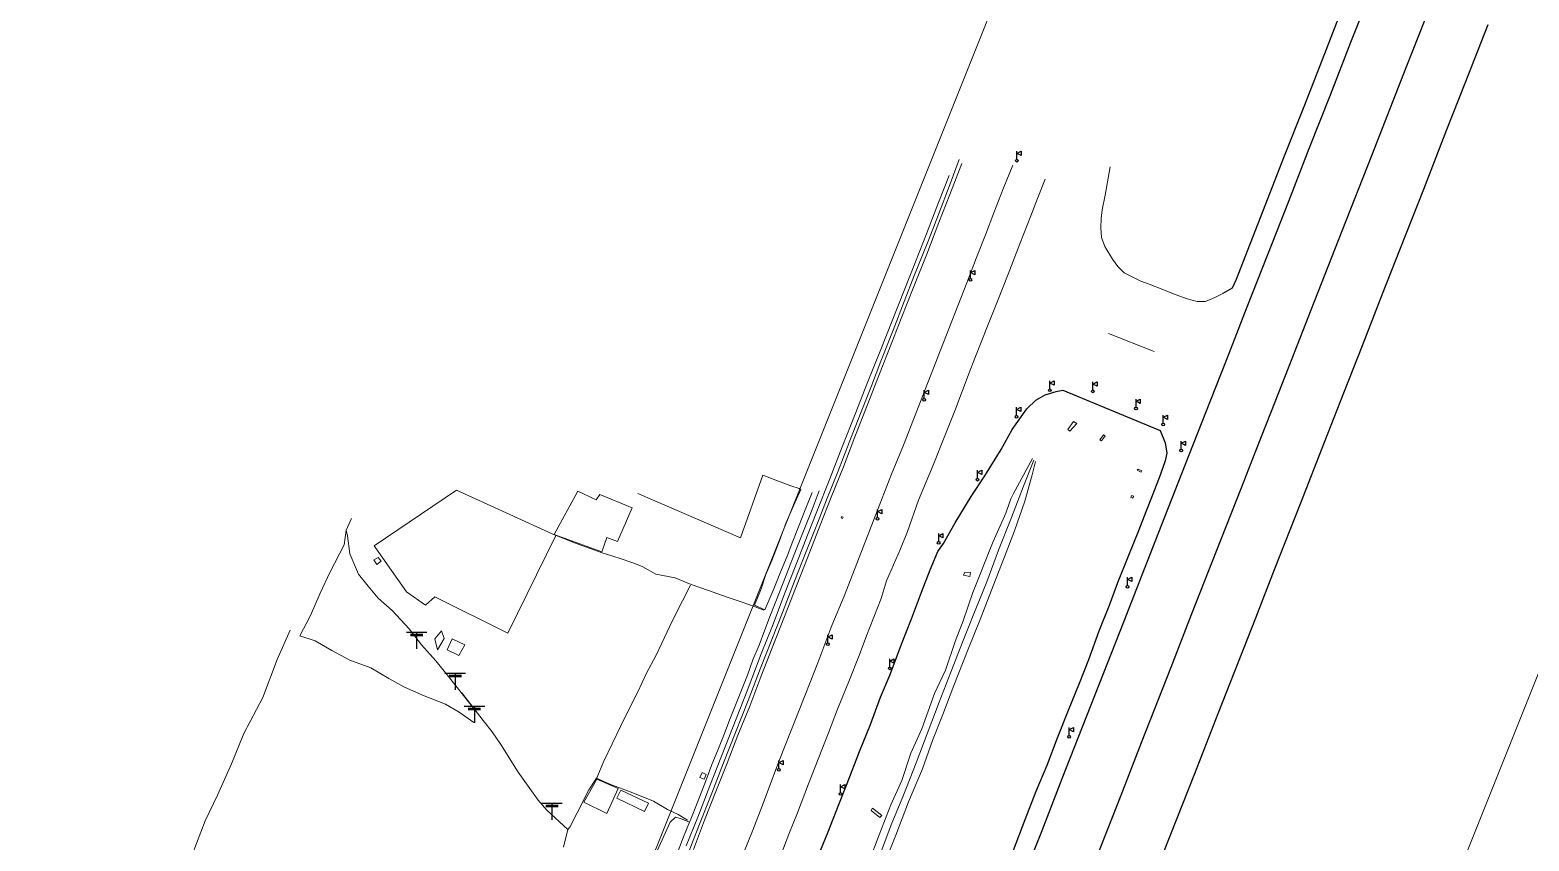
# Model space of a CAD drawing. Header units: metres. Extents: x 625987 to 635197, y 3048449 to 3066446.
# Drawn here: x 633721 to 634278, y 3064582 to 3064883 of the extents above; entities that cross this region are included whole.
import ezdxf

# ---------------------------------------------------------------- set-up
doc = ezdxf.new("R2010")
doc.units = ezdxf.units.M
for name, color, linetype in [('BUILDING', 10, 'Continuous'), ('Drain', 5, 'Continuous'), ('FENCE', 35, 'Continuous'), ('OIL Tank', 152, 'Continuous'), ('ROAD', 4, 'Continuous'), ('RUNWAY CENTER', 250, 'Continuous'), ('RUNWAY_EDGE', 6, 'Continuous'), ('SHOULDER', 140, 'Continuous'), ('SLAB', 251, 'Continuous'), ('TAXIWAY', 140, 'Continuous'), ('TAXIWAY CENTERLINE', 2, 'Continuous'), ('Tower', 10, 'Continuous'), ('Triangle', 11, 'Continuous')]:
    doc.layers.add(name, color=color, linetype=linetype)
doc.layers.add('C-CLER-AERO', color=253, linetype='Continuous', lineweight=5)
doc.styles.add('ADPI R', font='swiss.ttf')
doc.linetypes.add('OLS', pattern='A,4,-2,4,-2,["OLS",ADPI R,S=1.2,R=0,X=-1.7,Y=-0.5],-2,4,-2,4,-2', length=26)

# ---------------------------------------------------------------- blocks, each defined once
blk = doc.blocks.new('testla$0$ElectricPole')
for p, q in [((-3.82, 6.18), (3.82, 6.18)), ((0, 6.18), (0, 0)), ((-2.29, 5.43), (2.29, 5.43)), ((-2.29, 4.99), (2.29, 4.99))]:
    blk.add_line(p, q)
blk = doc.blocks.new('gc019')
for p, q in [((0, 0.5), (0, 3.5)), ((0, 2.7), (1.6, 3.5)), ((1.6, 1.9), (0, 2.7)), ((1.6, 3.5), (1.6, 1.9))]:
    blk.add_line(p, q)
blk.add_circle((0, 0), 0.5)

msp = doc.modelspace()

# ---------------------------------------------------------------- linework, layer by layer
at = {"layer": 'BUILDING', "color": 7, "lineweight": 18}
msp.add_line((633940.71, 3064601.21, 1320.03), (633939.26, 3064598.15, 1319.96), dxfattribs=at)
for points in [[(633850.61, 3064687.52, 1317.59), (633849.08, 3064686.64, 1317.58), (633850.1, 3064684.86, 1317.46), (633851.71, 3064686.13, 1317.58)], [(633931.8, 3064605.27, 1320.02), (633939.79, 3064601.73, 1319.77), (633935.55, 3064592.47, 1319.87), (633927.06, 3064596.75, 1319.87)], [(633940.71, 3064601.21, 1320.03), (633951, 3064596.35, 1320.17), (633949.55, 3064593.28, 1320.11), (633939.26, 3064598.15, 1319.96)]]:
    msp.add_polyline3d(points, close=True, dxfattribs=at)
msp.add_polyline3d([(633871.72, 3064657.31, 1317.43), (633874.12, 3064660.31, 1317.43), (633875.11, 3064657.45, 1317.52), (633872.7, 3064653.26, 1316.81), (633871.72, 3064657.31, 1317.43)], dxfattribs=at)
at = {"layer": 'C-CLER-AERO', "linetype": 'OLS', "ltscale": 20}
for p, q in [((633431.96, 3063274.68), (634700.23, 3066445.9)), ((634960.21, 3066341.93), (633692.48, 3063172.05))]:
    msp.add_line(p, q, dxfattribs=at)
at = {"layer": 'Drain', "color": 7, "lineweight": 18}
for points in [[(634066.38, 3064835.17, 1329.86), (634063.07, 3064826.17, 1329.76), (634058.66, 3064814.77, 1329.63), (634054.79, 3064804.91, 1329.51), (634049.79, 3064792.4, 1329.37), (634045.96, 3064782.53, 1329.25), (634041.85, 3064771.88, 1329.12), (634037.22, 3064760.39, 1328.99), (634033.77, 3064751.25, 1328.88), (634029.94, 3064741.6, 1328.77), (634025.5, 3064730.2, 1328.64), (634021.27, 3064719.37, 1328.51), (634017.31, 3064709.53, 1328.39), (634013.73, 3064700.26, 1328.28), (634009.51, 3064689.8, 1328.16), (634005.25, 3064678.78, 1328.03), (634000.77, 3064667.09, 1327.89), (633996.79, 3064657.08, 1327.78), (633992.6, 3064646.42, 1327.65), (633987.96, 3064634.5, 1327.51), (633983.32, 3064622.6, 1327.37), (633978.9, 3064611.29, 1327.23), (633974.52, 3064600.1, 1326.75), (633969.75, 3064587.88, 1326.62), (633965.46, 3064577.04, 1326.51)], [(633967.68, 3064579.14, 1326.64), (633971.79, 3064590.02, 1326.78), (633976.02, 3064600.69, 1327.07), (633980.23, 3064611.2, 1327.19), (633984.22, 3064621.62, 1327.3), (633988.62, 3064632.3, 1327.43), (633992.75, 3064643.21, 1327.56), (633997.21, 3064654.6, 1327.69), (634001.52, 3064665.63, 1327.82), (634005.93, 3064677.02, 1327.95), (634010.33, 3064688.06, 1328.26), (634014.78, 3064699.47, 1328.4), (634018.83, 3064709.88, 1328.53), (634023.38, 3064721.2, 1328.66), (634027.63, 3064732.26, 1328.81), (634032.2, 3064743.88, 1328.93), (634036.82, 3064755.66, 1329.08), (634041.32, 3064767.35, 1329.23), (634044.86, 3064776.26, 1329.34), (634049.56, 3064788.15, 1329.46), (634054.32, 3064800.1, 1329.61), (634058.78, 3064811.81, 1329.75), (634062.84, 3064822.18, 1329.88), (634067.3, 3064833.77, 1330.01)], [(633965.03, 3064580.52, 1326.69), (633969.36, 3064591.2, 1326.86), (633973.76, 3064602.73, 1327.11), (633978.06, 3064613.76, 1327.19), (633982.4, 3064624.86, 1327.39), (633987.68, 3064638.07, 1327.55), (633992.9, 3064651.8, 1327.71), (633997.24, 3064662.83, 1327.84), (634001.56, 3064674, 1327.97), (634005.67, 3064684.64, 1328.23), (634010.31, 3064696.43, 1328.34), (634013.55, 3064704.6, 1328.44), (634018.38, 3064716.77, 1328.74), (634022.86, 3064728.57, 1328.93), (634027.79, 3064740.77, 1329.08), (634032.37, 3064752.45, 1329.23), (634037.32, 3064764.7, 1329.38), (634041.52, 3064775.33, 1329.51), (634046, 3064786.66, 1329.65), (634050.09, 3064797.22, 1329.77), (634054.26, 3064807.67, 1330), (634058.72, 3064819.32, 1330.16), (634062.66, 3064829.25, 1330.28)], [(634013.67, 3064523.86, 1325.72), (634016.7, 3064533.61, 1326.11), (634021.11, 3064543.69, 1326.26), (634025.21, 3064555.41, 1326.55), (634028.66, 3064563.75, 1326.62), (634032.81, 3064574.46, 1326.81), (634036.69, 3064584.64, 1327), (634040.97, 3064595.75, 1327.1), (634045.1, 3064604.71, 1327.19), (634048.45, 3064614.91, 1327.28), (634052.48, 3064623.95, 1327.48), (634057.24, 3064637.1, 1327.71), (634061.33, 3064645.74, 1327.81), (634064.82, 3064656.32, 1328.05), (634067.88, 3064664.03, 1328.13), (634071.43, 3064674.47, 1328.25), (634079.01, 3064693.46, 1328.59), (634079.01, 3064693.46, 1328.59), (634079.01, 3064693.46, 1328.59), (634083.68, 3064703.93, 1328.79), (634085.57, 3064709.35, 1328.85), (634086.42, 3064711, 1328.75), (634093.57, 3064724.27, 1328.45)], [(634094.65, 3064723.14, 1328.43), (634093.45, 3064718.25, 1328.58), (634090.76, 3064708.47, 1328.88), (634086.93, 3064697.4, 1328.73), (634083.17, 3064687.72, 1328.62), (634079.01, 3064676.95, 1328.5), (634074.15, 3064664.54, 1328.37), (634069.75, 3064653.44, 1328.25), (634064.4, 3064639.96, 1328.1), (634060.28, 3064629.19, 1327.99), (634056.49, 3064619.62, 1327.88), (634052.69, 3064609.11, 1327.37), (634047.56, 3064596.83, 1327.25), (634042.9, 3064584.51, 1327.13), (634038.99, 3064574.9, 1327.04), (634035.05, 3064564.85, 1326.95), (634031.48, 3064555.36, 1326.86), (634026.84, 3064545.02, 1326.29), (634022.02, 3064531.71, 1326.19), (634019.42, 3064525.73, 1325.87)], [(634094.11, 3064723.59, 1328.47), (634090.24, 3064714.02, 1328.38), (634085.73, 3064702.32, 1328.26), (634080.93, 3064690.23, 1328.15), (634076.58, 3064678.54, 1328.04), (634072.49, 3064668.52, 1327.73), (634067.84, 3064656.71, 1327.62), (634063.3, 3064645.01, 1327.26), (634058.92, 3064633.79, 1327.17), (634054.8, 3064623.06, 1327.08), (634050.38, 3064611.29, 1326.99), (634045.67, 3064599.32, 1326.89), (634041.12, 3064588.33, 1326.8), (634037.31, 3064578.05, 1326.47)]]:
    msp.add_polyline3d(points, dxfattribs=at)
at = {"layer": 'FENCE', "color": 7, "lineweight": 18}
for points in [[(634011.74, 3064711.6, 1328.56), (634009.44, 3064705.78, 1328.51), (634006.71, 3064698.93, 1328.38), (634004.64, 3064693.62, 1328.37), (634002.52, 3064688.06, 1328.26), (634000.28, 3064682.69, 1328.23), (633997.52, 3064675.83, 1328.08), (633994.15, 3064668.09, 1327.91), (633990.39, 3064669.8, 1326.03), (633992.85, 3064675.9, 1326.19), (633994.61, 3064681.18, 1326.08), (633996.79, 3064686.37, 1326.23), (633999.36, 3064693.1, 1326.29), (634002.12, 3064700.48, 1326.15), (634004.8, 3064706.72, 1327.35), (634007.54, 3064712.81, 1326.5), (634006.95, 3064713.1, 1326.31), (634003.9, 3064714.07, 1325.64), (633998.9, 3064715.95, 1324.82), (633993.51, 3064718.1, 1324.69)], [(633966.74, 3064590.38, 1327), (633969.12, 3064596.39, 1327.06), (633972.29, 3064604.64, 1327.32), (633974.58, 3064610.69, 1327.43), (633976.79, 3064615.98, 1327.32), (633978.97, 3064621.57, 1327.43), (633981.14, 3064627.11, 1327.46), (633983.34, 3064632.73, 1327.55), (633985.51, 3064638.34, 1327.66), (633987.71, 3064643.9, 1327.75), (633989.8, 3064649.58, 1327.75), (633992.06, 3064655.01, 1327.92), (633994.23, 3064660.69, 1327.96), (633996.31, 3064666.22, 1328.12), (633998.56, 3064671.76, 1328.14), (634000.75, 3064677.48, 1328.28), (634003, 3064683.15, 1328.41), (634005.04, 3064688.64, 1328.56), (634007.37, 3064694.15, 1328.46), (634009.51, 3064699.77, 1328.49), (634011.77, 3064705.35, 1328.65), (634014.44, 3064712.29, 1328.7)], [(633840.72, 3064701.98, 1317.37), (633838.81, 3064697.71, 1317.08), (633839.26, 3064695.51, 1316.53), (633840.13, 3064688.93, 1317), (633843.31, 3064681.35, 1317.39), (633846.94, 3064676.9, 1317.47), (633850.6, 3064672.44, 1317.25), (633855.84, 3064667.89, 1317.55), (633862.2, 3064661.1, 1317.78), (633866.69, 3064655.1, 1316.69), (633872.01, 3064649.13, 1316.61), (633876.81, 3064643.37, 1316.62), (633886.03, 3064631.66, 1317.23), (633881.75, 3064637.26, 1316.79), (633889.6, 3064627.06, 1317.41), (633893, 3064622.76, 1317.35), (633896.22, 3064618.15, 1317.66), (633902.64, 3064607.85, 1318.05), (633910.08, 3064597.44, 1318.54), (633913.21, 3064593.76, 1318.7), (633921.04, 3064586.56, 1319.89), (633919.51, 3064580.05, 1319.66)], [(633886.17, 3064626.33, 1317.53), (633880.65, 3064630.09, 1317.69), (633875.67, 3064633.1, 1317.1), (633867.09, 3064636.46, 1317.7), (633860.13, 3064639.53, 1317.59), (633854.61, 3064642.63, 1317.46), (633847.91, 3064646.59, 1317.12), (633840.11, 3064649.4, 1316.53), (633833.4, 3064652.97, 1316.71), (633827.3, 3064656.59, 1317.12), (633821.58, 3064658.49, 1316.34), (633825.52, 3064666, 1315.93), (633829.08, 3064674.29, 1315.9), (633832.72, 3064681.94, 1317.01), (633837.96, 3064692.27, 1317.14), (633838.81, 3064697.71, 1317.08)], [(633993.84, 3064667.94, 1327.6), (633990.66, 3064669.25, 1326.06), (633988.32, 3064670.05, 1325.21), (633985.36, 3064671.05, 1324.2), (633980.25, 3064672.74, 1323.51), (633973.29, 3064675.26, 1323.24), (633966.9, 3064677.44, 1322.9), (633960.97, 3064680.03, 1322.73), (633953.71, 3064681.29, 1322.21), (633948.86, 3064684.06, 1321.97), (633945.51, 3064685.4, 1321.36), (633940.43, 3064687.17, 1321.6), (633933.44, 3064689.35, 1321.58), (633929.36, 3064690.9, 1320.53), (633924.56, 3064692.64, 1320.26), (633921.11, 3064693.98, 1319.97), (633915.5, 3064696.15, 1320.21)], [(633966.61, 3064677.21, 1323.01), (633963.63, 3064671.47, 1322.81), (633959.96, 3064664.18, 1322.65), (633956.94, 3064657.77, 1322.58), (633953.82, 3064651.29, 1321.95), (633950.31, 3064644.54, 1321.59), (633947.07, 3064637.68, 1321.45), (633944.09, 3064631.87, 1321.54), (633940.62, 3064624.8, 1321.3), (633937.47, 3064618.38, 1321.36), (633934.39, 3064611.98, 1321.39), (633931.78, 3064605.8, 1321.07), (633931.71, 3064605.6, 1321.08), (633936.67, 3064603.44, 1321.59), (633945.24, 3064600.12, 1321.71), (633952.9, 3064597.12, 1321.75), (633958.05, 3064593.94, 1323.65), (633961.97, 3064592.1, 1325.77), (633965.46, 3064589.99, 1326.86)], [(633931.71, 3064605.6, 1321.08), (633928.85, 3064601.27, 1320.62), (633924.53, 3064592.8, 1320.31), (633921.86, 3064587.44, 1319.84), (633921.04, 3064586.56, 1319.89)], [(633953.08, 3064576.21, 1323.88), (633959.06, 3064589.35, 1324.8), (633961, 3064591.09, 1325.51), (633962.92, 3064590.6, 1326.48), (633966.18, 3064589.33, 1326.81), (633964.04, 3064583.81, 1326.9), (633961.25, 3064576.71, 1326.76)], [(633966.74, 3064590.38, 1327), (633966.18, 3064589.33, 1326.81)]]:
    msp.add_polyline3d(points, dxfattribs=at)
at = {"layer": 'OIL Tank', "color": 7, "lineweight": 18}
for points in [[(633993.48, 3064718.12, 1324.66), (633985.19, 3064694.81, 1323.55), (633947.1, 3064711.32, 1322.06)], [(633916.55, 3064695.66, 1318.12), (633879.7, 3064712.45, 1318.12), (633849.11, 3064691.89, 1317.43), (633861.12, 3064674.72, 1317.76), (633868.19, 3064669.87, 1317.66), (633871.67, 3064672.9, 1317.79), (633871.67, 3064672.9, 1317.79), (633871.67, 3064672.9, 1317.79), (633898.82, 3064659.41, 1318.12), (633916.55, 3064695.66, 1320.06)]]:
    msp.add_polyline3d(points, dxfattribs=at)
at = {"layer": 'ROAD', "color": 7, "lineweight": 18}
msp.add_polyline3d([(633785.12, 3064528.53, 1313.7), (633781.03, 3064539.31, 1313.97), (633777.94, 3064556.79, 1314.56), (633779.91, 3064572.94, 1315.06), (633786.43, 3064589.75, 1315.63), (633790.98, 3064599.29, 1315.86), (633796.24, 3064610.97, 1315.96), (633800.79, 3064622.14, 1315.94), (633807.85, 3064635.6, 1315.94), (633813.09, 3064649.63, 1315.92), (633817.94, 3064660.6, 1315.85)], dxfattribs=at)
at = {"layer": 'RUNWAY CENTER'}
msp.add_polyline3d([(634241.56, 3064892.94, 1333.13), (634232.2, 3064869.22, 1332.87), (634219.4, 3064836.6, 1332.52), (634208.44, 3064808.64, 1332.18), (634200.77, 3064789.11, 1331.92), (634196.97, 3064779.35, 1331.8), (634189.84, 3064761.2, 1331.54), (634182.19, 3064741.66, 1331.26), (634176.44, 3064726.94, 1331.06), (634171.21, 3064713.68, 1330.87), (634163.55, 3064694.16, 1330.59), (634152.56, 3064666.21, 1330.16), (634144.95, 3064646.68, 1329.89), (634133.99, 3064618.74, 1329.47), (634126.33, 3064599.23, 1329.19), (634115.38, 3064571.21, 1328.79)], dxfattribs=at)
at = {"layer": 'RUNWAY_EDGE'}
for points in [[(634219.28, 3064897.93, 1332.74), (634211.71, 3064878.6, 1332.55), (634204.06, 3064859.11, 1332.33), (634196.2, 3064839.14, 1332.11), (634188.58, 3064819.59, 1331.88), (634180.83, 3064799.88, 1331.62), (634173.19, 3064780.37, 1331.34), (634165.46, 3064760.66, 1331.07), (634157.82, 3064741.25, 1330.79), (634150.25, 3064722.03, 1330.52), (634142.6, 3064702.49, 1330.24), (634135.01, 3064683.23, 1329.96), (634127.34, 3064663.56, 1329.63), (634119.78, 3064644.38, 1329.39), (634112.06, 3064624.59, 1329.09), (634104.51, 3064605.33, 1328.81), (634097, 3064586.07, 1328.52), (634089.41, 3064566.88, 1328.26)], [(634262.66, 3064885.17, 1332.8), (634254.17, 3064863.48, 1332.57), (634247.36, 3064846.23, 1332.37), (634238.73, 3064824.15, 1332.14), (634230.09, 3064802.14, 1331.89), (634223.44, 3064785.2, 1331.63), (634215.97, 3064766.13, 1331.39), (634209.12, 3064748.56, 1331.15), (634201.89, 3064730.15, 1330.88), (634193.09, 3064707.7, 1330.58), (634183.31, 3064682.89, 1330.2), (634176.34, 3064665.06, 1329.94), (634170.14, 3064649.29, 1329.71), (634162.4, 3064629.5, 1329.43), (634153.77, 3064607.24, 1328.96), (634147.18, 3064590.65, 1328.83), (634139.68, 3064571.56, 1328.58)]]:
    msp.add_polyline3d(points, dxfattribs=at)
at = {"layer": 'SHOULDER'}
for points in [[(634253.46, 3065005.41, 1333.68), (634253.69, 3065005.96, 1333.69), (634249.26, 3064995.03, 1333.59), (634243.9, 3064981.4, 1333.43), (634239.46, 3064970.06, 1333.34), (634232.09, 3064951.45, 1333.11), (634223.19, 3064928.66, 1332.86), (634211.83, 3064899.74, 1332.57), (634201.15, 3064872.27, 1332.27), (634194.28, 3064854.83, 1332.07), (634186.83, 3064835.8, 1331.86), (634179.19, 3064816.37, 1331.64), (634172.37, 3064799.03, 1331.41), (634169.19, 3064790.69, 1331.28), (634167.71, 3064787.52, 1331.24), (634164.32, 3064785.49, 1331.19)], [(634014.92, 3064578.83, 1327.12), (634017.71, 3064585.73, 1327.31), (634021.62, 3064595.8, 1327.41), (634024.78, 3064603.68, 1327.49), (634029.35, 3064615.47, 1327.73), (634033.38, 3064625.51, 1327.85), (634037.17, 3064635.64, 1327.99), (634040.71, 3064644.11, 1328.1), (634044.99, 3064655.33, 1328.22), (634048.61, 3064664.8, 1328.41), (634052.35, 3064674.69, 1328.54), (634055.6, 3064682.93, 1328.63), (634058.41, 3064689.7, 1328.83), (634060.55, 3064692.73, 1328.93), (634064.86, 3064700.34, 1329.04), (634070.8, 3064710.13, 1329.26), (634075.89, 3064717.85, 1329.36), (634082.01, 3064727.56, 1329.48), (634086.09, 3064735.03, 1329.58), (634091.43, 3064742.64, 1329.71), (634094.8, 3064745.89, 1329.77), (634098.28, 3064747.84, 1329.81), (634102.34, 3064749.09, 1329.85), (634104.87, 3064749.57, 1329.84), (634140.98, 3064734.65, 1330.48), (634142.85, 3064730.05, 1330.47), (634143.49, 3064726.28, 1330.4), (634142.89, 3064723.38, 1330.37), (634141.03, 3064718.04, 1330.29), (634138.27, 3064711.03, 1330.16), (634135.64, 3064704.42, 1330.06), (634132.97, 3064697.44, 1329.94), (634129.22, 3064688.27, 1329.79), (634125.15, 3064678.07, 1329.63), (634122.05, 3064669.71, 1329.6), (634118.25, 3064660.15, 1329.38), (634114.35, 3064649.56, 1329.26), (634110.89, 3064640.73, 1329.14), (634106.78, 3064630.75, 1329.01), (634102.7, 3064620.5, 1328.83), (634098.94, 3064610.33, 1328.68), (634094.86, 3064600.71, 1328.51), (634090.69, 3064590.18, 1328.41), (634086.42, 3064578.79, 1328.15)]]:
    msp.add_polyline3d(points, dxfattribs=at)
at = {"layer": 'SLAB', "color": 7, "lineweight": 18}
for points in [[(634110, 3064737.26, 1329.7), (634108.79, 3064737.99, 1329.7), (634106.71, 3064735.04, 1329.66), (634107.45, 3064734.36, 1329.62), (634110, 3064737.26, 1329.7)], [(634120.53, 3064732.68, 1329.82), (634119.97, 3064733.07, 1329.82), (634118.62, 3064731.19, 1329.79), (634119.22, 3064730.76, 1329.79), (634120.53, 3064732.68, 1329.82)], [(634132.48, 3064719.89, 1330.03), (634133.89, 3064719.24, 1330.04), (634134.14, 3064719.69, 1330.04), (634132.8, 3064720.31, 1330.04), (634132.48, 3064719.89, 1330.03)], [(634131.18, 3064710.32, 1330.29), (634130.76, 3064709.51, 1330.32), (634130.07, 3064709.75, 1330.32), (634130.38, 3064710.55, 1330.33), (634131.18, 3064710.32, 1330.29)], [(634022.68, 3064702.73, 1328.63), (634023.26, 3064702.47, 1328.61), (634023.04, 3064701.97, 1328.58), (634022.49, 3064702.2, 1328.6), (634022.68, 3064702.73, 1328.63)], [(634068.01, 3064680.9, 1328.4), (634070.37, 3064680.5, 1328.41), (634070.6, 3064681.93, 1328.42), (634068.45, 3064682.13, 1328.41), (634068.01, 3064680.9, 1328.4)], [(633970.11, 3064605.89, 1327.38), (633971.69, 3064605.22, 1327.7), (633972.41, 3064607.02, 1327.31), (633970.99, 3064607.69, 1327.52), (633970.11, 3064605.89, 1327.38)], [(634034.24, 3064594.55, 1327.18), (634037.59, 3064591.73, 1327.09), (634036.96, 3064591, 1327.08), (634033.63, 3064593.68, 1327.17), (634034.24, 3064594.55, 1327.18)]]:
    msp.add_polyline3d(points, dxfattribs=at)
msp.add_polyline3d([(633939.44, 3064693.46, 1322.03), (633935.56, 3064694.98, 1322.03), (633933.68, 3064689.56, 1321.74), (633915.96, 3064696.08, 1321.43), (633924.76, 3064712.08, 1321.75), (633931.57, 3064708.9, 1321.91), (633932.93, 3064710.93, 1321.85), (633944.95, 3064705.93, 1322.04)], close=True, dxfattribs=at)
at = {"layer": 'TAXIWAY', "color": 7, "lineweight": 18}
for points in [[(634086.29, 3064833.08, 1330.18), (634082.72, 3064824.28, 1330.43), (634079.25, 3064815.48, 1330.33), (634076.14, 3064807.3, 1330.22), (634072.8, 3064798.87, 1330.16)], [(634161.34, 3064784.07, 1331.12), (634157.79, 3064782.57, 1331.02), (634154.7, 3064782.48, 1330.99), (634150.98, 3064783.47, 1330.9), (634146.61, 3064785.14, 1330.87), (634141.94, 3064787, 1330.78), (634136.91, 3064788.92, 1330.71), (634133.85, 3064790.03, 1330.7), (634130.12, 3064791.89, 1330.53), (634127.6, 3064793.18, 1330.52), (634125.28, 3064795.53, 1330.56), (634123.27, 3064798.27, 1330.54), (634120.41, 3064802.92, 1330.51), (634119.23, 3064806.25, 1330.59), (634118.92, 3064809.88, 1330.59), (634119.14, 3064813.35, 1330.66), (634119.51, 3064816.54, 1330.72), (634120.61, 3064821.98, 1330.81), (634122.48, 3064832.45, 1330.91)], [(634072.8, 3064798.87, 1330.16), (634069.17, 3064789.51, 1330.16)], [(633984.7, 3064573.81, 1326.86), (633989.78, 3064586.34, 1327.01), (633993.71, 3064596.65, 1327.15), (633999.46, 3064611.78, 1327.33), (634009.09, 3064636.15, 1327.7), (634013.83, 3064648.43, 1328), (634019.13, 3064662.29, 1328.1), (634023.62, 3064673.2, 1328.27), (634028.33, 3064685.28, 1328.38), (634036.87, 3064707.25, 1328.77), (634041.25, 3064718.39, 1328.93), (634045.69, 3064729.21, 1329.44), (634059.41, 3064764.52, 1329.84), (634069.17, 3064789.51, 1330.16)], [(634161.34, 3064784.07, 1331.12), (634164.32, 3064785.49, 1331.19)]]:
    msp.add_polyline3d(points, dxfattribs=at)
at = {"layer": 'TAXIWAY CENTERLINE', "color": 7, "lineweight": 18}
for points in [[(633999.18, 3064574.46, 1327.14), (634003.09, 3064584.79, 1327.26), (634006.31, 3064592.71, 1327.52), (634010.38, 3064603.47, 1327.63), (634017.88, 3064622.49, 1327.85), (634021.18, 3064631.26, 1327.94), (634025.35, 3064641.55, 1328.1), (634029.23, 3064651.18, 1328.21), (634032, 3064658.46, 1328.31), (634037.45, 3064672.33, 1328.7), (634039.38, 3064678.84, 1328.41), (634044.58, 3064690.78, 1328.97), (634047.19, 3064697.13, 1329.08), (634051.31, 3064708.85, 1329.22), (634056.75, 3064721.74, 1329.69), (634061, 3064732.65, 1329.77), (634064.76, 3064741.98, 1329.94), (634070.13, 3064756.02, 1330.1), (634072.2, 3064761.5, 1330.26), (634076.86, 3064773.31, 1330.32), (634080.58, 3064782.69, 1330.49), (634084.53, 3064792.72, 1330.62), (634088.88, 3064803.88, 1330.74), (634092.97, 3064814.28, 1330.93), (634095.45, 3064820.69, 1330.98), (634098.29, 3064827.95, 1331.11)], [(634121.82, 3064770.59, 1330.31), (634138.73, 3064763.92, 1330.59)]]:
    msp.add_polyline3d(points, dxfattribs=at)
at = {"layer": 'Tower', "color": 7, "lineweight": 18}
msp.add_polyline3d([(633878.14, 3064657.34, 1317.05), (633882.85, 3064655.15, 1317.52), (633880.61, 3064651.12, 1317.2), (633876.3, 3064653.23, 1316.73), (633878.14, 3064657.34, 1317.05)], dxfattribs=at)

# ---------------------------------------------------------------- block references
at = {"color": 7, "lineweight": 18}
for p in [(633864.93, 3064653.61, 1316.5), (633879.26, 3064638.39, 1316.74), (633886.4, 3064626.16, 1317), (633915.12, 3064590.18, 1319.11)]:
    msp.add_blockref('testla$0$ElectricPole', p, dxfattribs=at)
at = {"layer": 'Triangle', "color": 7, "lineweight": 18}
for p in [(634087.79, 3064834.79, 1331.02), (634070.52, 3064790.53, 1330.38), (634100.06, 3064749.57, 1330.14), (634115.98, 3064749.19, 1330.33), (634053.39, 3064746.07, 1329.79), (634132.02, 3064742.8, 1330.51), (634087.7, 3064739.76, 1329.91), (634142.1, 3064736.85, 1330.75), (634148.79, 3064727.21, 1330.75), (634148.82, 3064727.25, 1330.77), (634073.18, 3064716.39, 1329.52), (634036.01, 3064701.88, 1328.96), (634058.75, 3064692.92, 1329.08), (634128.85, 3064676.66, 1330), (634017.63, 3064655.35, 1328.28), (634040.56, 3064646.37, 1328.3), (634107.15, 3064620.98, 1329.19), (633999.38, 3064608.73, 1327.58), (634022.27, 3064599.76, 1327.53)]:
    msp.add_blockref('gc019', p, dxfattribs=at)

doc.saveas('drawing.dxf')
